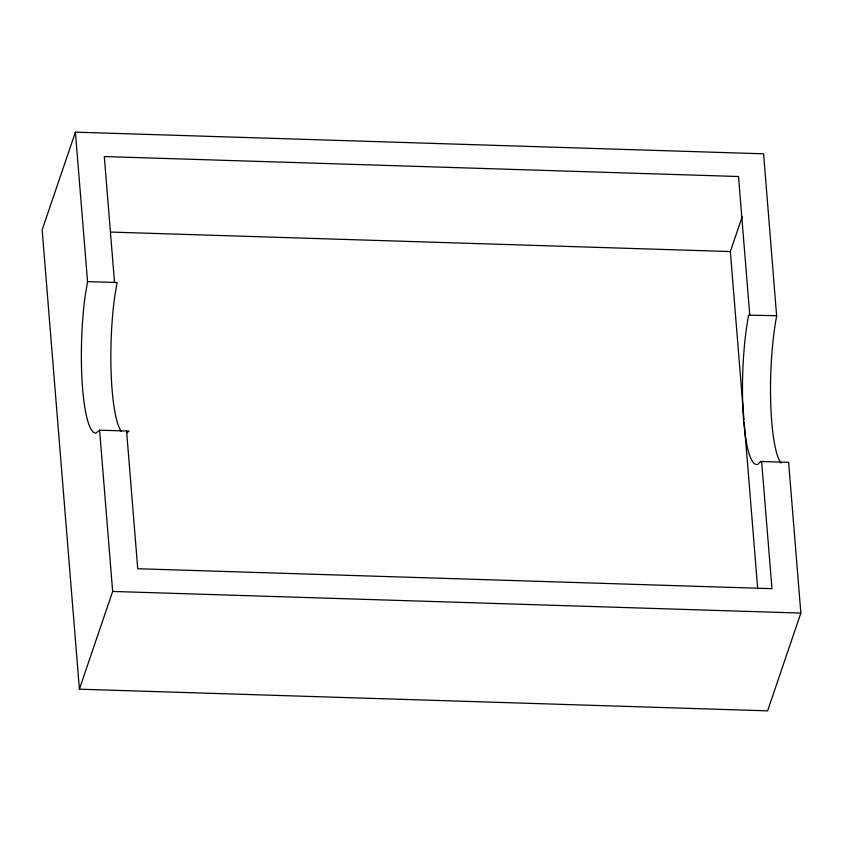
<?xml version="1.0" encoding="UTF-8"?>
<svg xmlns="http://www.w3.org/2000/svg" width="843" height="843" viewBox="0 0 843 843"><rect width="100%" height="100%" fill="white"/><g stroke="black" fill="none" stroke-linecap="round" stroke-linejoin="round"><path stroke-width="1.26" d="M781.039 463.07A90.254 16.755 -88.2 0 1 776.645 316.051L763.6 153.805L75.406 132.151L87.556 281.615L84.943 297.495A91.371 16.818 -88.3 0 0 95.965 433.091L99.6 430.183L129.105 431.079L126.376 433.26M75.406 132.151L42.15 229.918L79.4 689.195L767.594 710.849L800.85 613.082L788.626 462.354L760.586 461.479L757.91 464.314A90.254 16.755 -88.2 0 1 743.241 414.608A90.254 16.755 -88.2 0 1 748.605 315.166L776.73 315.704M79.4 689.195L112.656 591.438L99.6 430.183M743.969 419.529L730.344 251.562L742.125 216.914M87.556 281.615L117.061 282.51L114.448 298.39A91.371 16.818 -88.3 0 0 121.181 431.279M110.57 232.067L730.344 251.562M112.656 591.438L800.85 613.082M749.743 314.861L738.521 176.514L104.3 156.556L114.522 282.447M761.64 461.511L771.956 588.688L137.736 568.73L126.576 431.015M744.179 422.153L757.699 588.804"/></g></svg>
